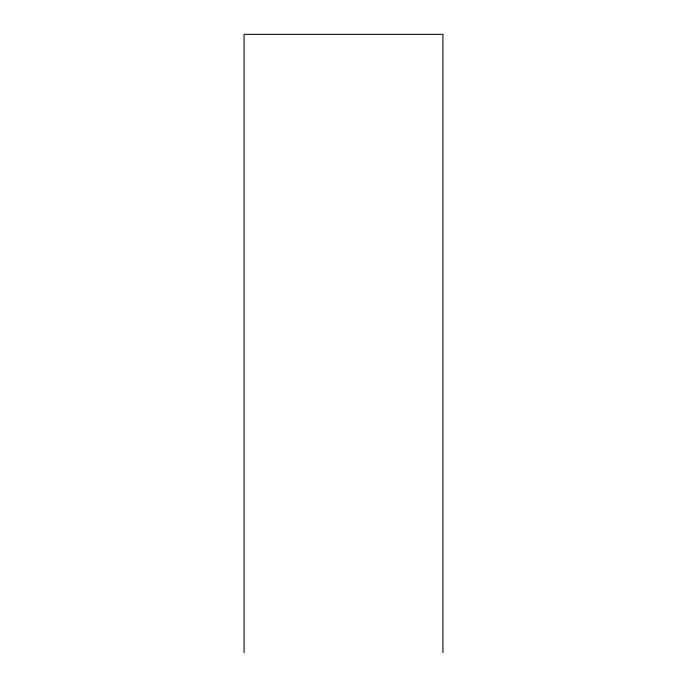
<?xml version="1.0" encoding="UTF-8"?>
<svg xmlns="http://www.w3.org/2000/svg" width="687" height="687" viewBox="0 0 687 687"><rect width="100%" height="100%" fill="white"/><g stroke="black" fill="none" stroke-linecap="round" stroke-linejoin="round"><path stroke-width="1.03" d="M442.917 652.65L442.917 34.35L244.083 34.35L244.083 652.65"/></g></svg>
